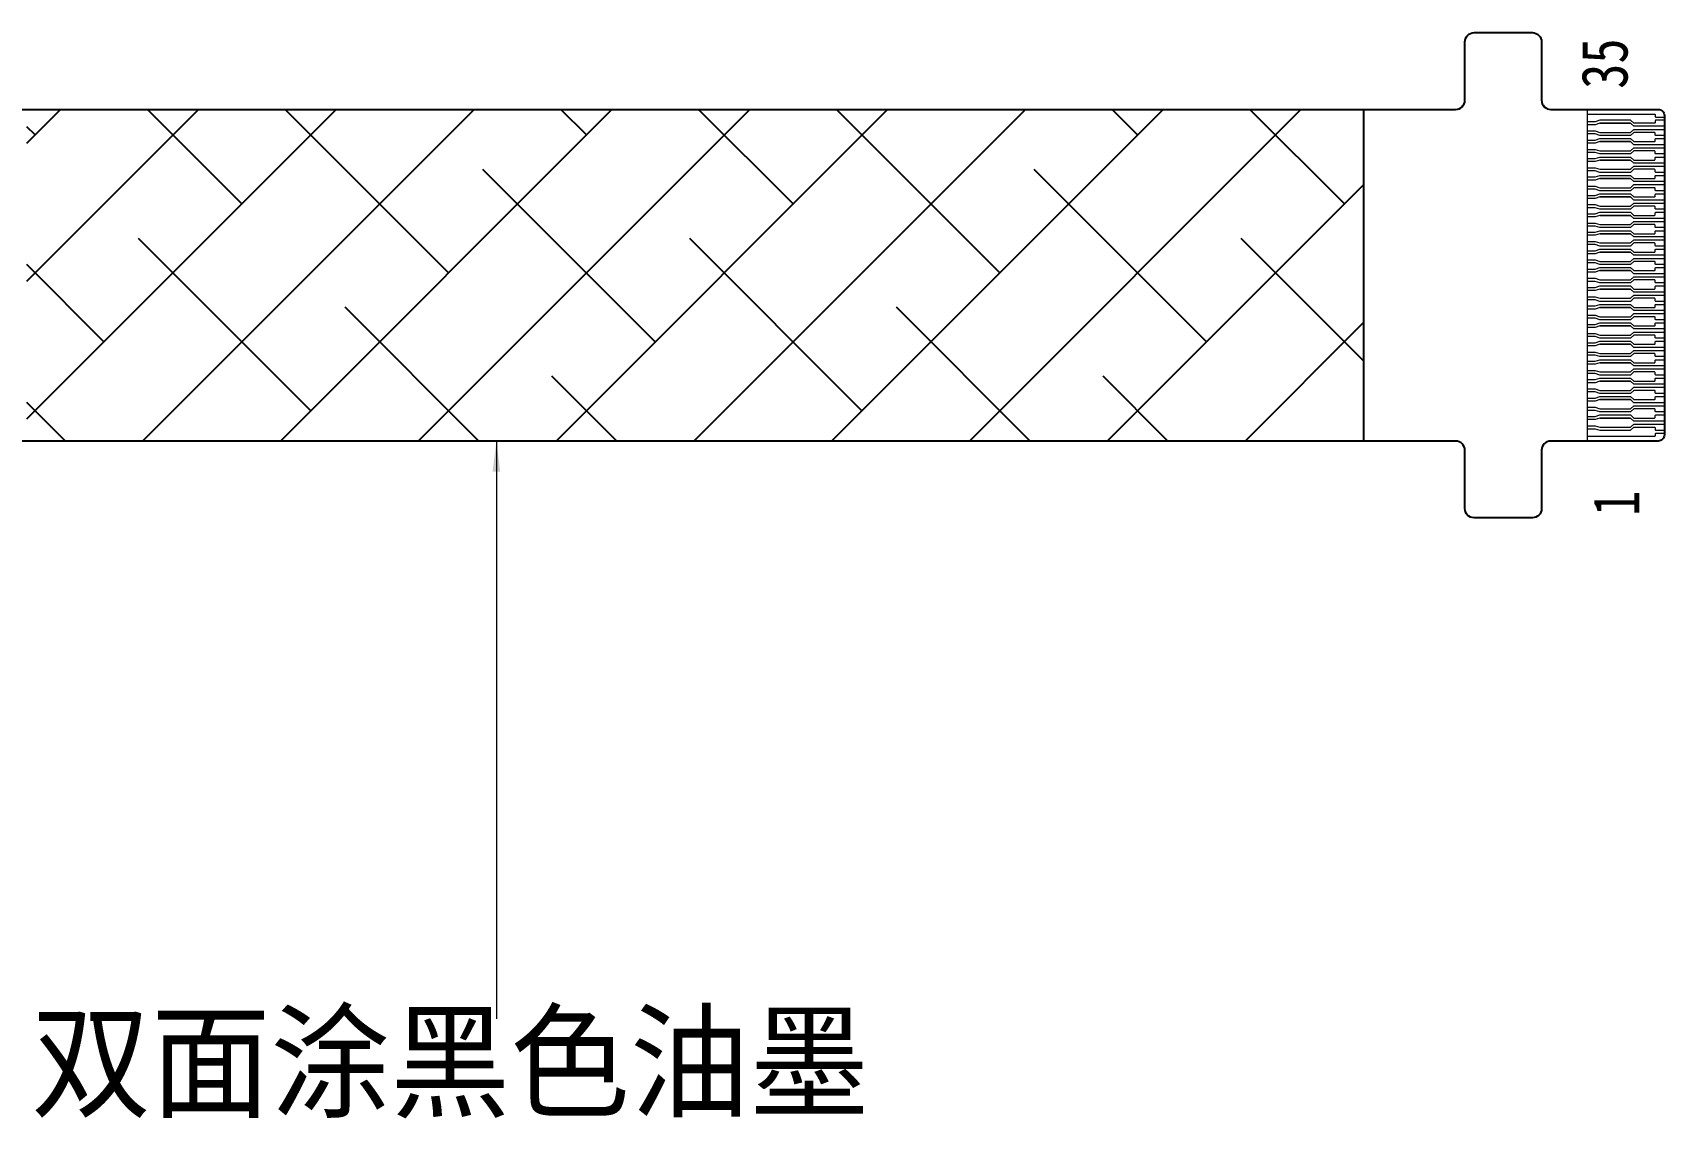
# Model space of a CAD drawing. Header units: millimetres. Extents: x 1909 to 2528, y -41 to 410.
# Drawn here: x 2038.8 to 2092, y 132.7 to 168 of the extents above; entities that cross this region are included whole.
import ezdxf

# ---------------------------------------------------------------- set-up
doc = ezdxf.new("R2010")
doc.units = ezdxf.units.MM
doc.linetypes.add('CENTER', pattern=[0.6, 0.375, -0.075, 0.075, -0.075])
doc.layers.add('center', color=1, linetype='CENTER', lineweight=9)
doc.layers.add('FPC', color=2, linetype='Continuous')
doc.styles.add('style3', font='', dxfattribs={"width": 0.8})
doc.styles.get('style3').set_extended_font_data('宋体')

# ---------------------------------------------------------------- blocks, each defined once
blk = doc.blocks.new('*X36')
at = {"layer": 'center', "linetype": 'Continuous'}
blk.add_hatch(color=0, dxfattribs=at).paths.add_polyline_path([(14799.547, -2658.877), (14799.672, -2659.877), (14799.422, -2659.877)], flags=0)
at = {"layer": 'center', "color": 0, "linetype": 'Continuous'}
blk.add_line((14799.547, -2658.877), (14799.547, -2677.688), dxfattribs=at)
at = {"layer": 'center', "color": 0, "linetype": 'ByBlock'}
blk.add_line((14799.547, -2677.688), (14799.547, -2677.688), dxfattribs=at)

msp = doc.modelspace()

# ---------------------------------------------------------------- hatches: boundary and pattern name
at = {"linetype": 'ByBlock'}
h = msp.add_hatch(dxfattribs=at)
h.set_pattern_fill('ANSI38', color=251, style=0)
h.set_pattern_definition([(45, (-1128.8747, -497.5856), (-2.245064, 2.245064), []), (135, (-1128.8747, -497.5856), (-6.735192, 2.245064), [7.9375, -4.7625])])
h.paths.add_polyline_path([(2082.1953, 154.7432), (2082.1953, 165.5433), (2038.6453, 165.5433), (2038.6453, 154.7432)])

# ---------------------------------------------------------------- linework, layer by layer
msp.add_lwpolyline([(2082.1953, 165.5433), (2082.1953, 154.7432)], dxfattribs=at)
at = {"layer": 'FPC'}
msp.add_lwpolyline([(2016.0953, 165.5433), (2085.1953, 165.5433, 0.4142136), (2085.4953, 165.8433), (2085.4953, 167.7433, -0.4142136), (2085.7953, 168.0433), (2087.6953, 168.0433, -0.4142136), (2087.9953, 167.7433), (2087.9953, 165.8433, 0.4142136), (2088.2953, 165.5433), (2091.7953, 165.5433, -0.4142136), (2091.9953, 165.3433), (2091.9953, 154.9432, -0.4142136), (2091.7953, 154.7432), (2088.2953, 154.7432, 0.4142136), (2087.9953, 154.4432), (2087.9953, 152.5432, -0.4142136), (2087.6953, 152.2432), (2085.7953, 152.2432, -0.4142136), (2085.4953, 152.5432), (2085.4953, 154.4432, 0.4142136), (2085.1953, 154.7432), (2003.5953, 154.7432, -0.4142136)], format="xyb", dxfattribs=at)
at = {"layer": 'FPC', "lineweight": 5}
for points in [[(2089.4953, 154.7432), (2089.4953, 165.5433)], [(2089.4953, 164.8432), (2089.7453, 164.8432), (2089.8953, 164.7932), (2090.8953, 164.7932), (2090.9953, 164.8932), (2091.9953, 164.8932), (2091.9953, 164.9932), (2090.9953, 164.9932), (2090.8953, 165.0932), (2089.8953, 165.0932), (2090.8953, 165.0932), (2089.8953, 165.0932), (2089.7453, 165.0432), (2089.4953, 165.0432)], [(2089.4953, 164.2432), (2089.7453, 164.2432), (2089.8953, 164.1932), (2090.8953, 164.1932), (2090.9953, 164.2932), (2091.9953, 164.2932), (2091.9953, 164.3932), (2090.9953, 164.3932), (2090.8953, 164.4932), (2089.8953, 164.4932), (2090.8953, 164.4932), (2089.8953, 164.4932), (2089.7453, 164.4432), (2089.4953, 164.4432)], [(2089.4953, 163.6432), (2089.7453, 163.6432), (2089.8953, 163.5932), (2090.8953, 163.5932), (2090.9953, 163.6932), (2091.9953, 163.6932), (2091.9953, 163.7932), (2090.9953, 163.7932), (2090.8953, 163.8932), (2089.8953, 163.8932), (2090.8953, 163.8932), (2089.8953, 163.8932), (2089.7453, 163.8432), (2089.4953, 163.8432)], [(2089.4953, 163.0432), (2089.7453, 163.0432), (2089.8953, 162.9932), (2090.8953, 162.9932), (2090.9953, 163.0932), (2091.9953, 163.0932), (2091.9953, 163.1932), (2090.9953, 163.1932), (2090.8953, 163.2932), (2089.8953, 163.2932), (2090.8953, 163.2932), (2089.8953, 163.2932), (2089.7453, 163.2432), (2089.4953, 163.2432)], [(2089.4953, 162.4432), (2089.7453, 162.4432), (2089.8953, 162.3932), (2090.8953, 162.3932), (2090.9953, 162.4932), (2091.9953, 162.4932), (2091.9953, 162.5932), (2090.9953, 162.5932), (2090.8953, 162.6932), (2089.8953, 162.6932), (2090.8953, 162.6932), (2089.8953, 162.6932), (2089.7453, 162.6432), (2089.4953, 162.6432)], [(2089.4953, 161.8432), (2089.7453, 161.8432), (2089.8953, 161.7932), (2090.8953, 161.7932), (2090.9953, 161.8932), (2091.9953, 161.8932), (2091.9953, 161.9932), (2090.9953, 161.9932), (2090.8953, 162.0932), (2089.8953, 162.0932), (2090.8953, 162.0932), (2089.8953, 162.0932), (2089.7453, 162.0432), (2089.4953, 162.0432)], [(2089.4953, 161.2432), (2089.7453, 161.2432), (2089.8953, 161.1932), (2090.8953, 161.1932), (2090.9953, 161.2932), (2091.9953, 161.2932), (2091.9953, 161.3932), (2090.9953, 161.3932), (2090.8953, 161.4932), (2089.8953, 161.4932), (2090.8953, 161.4932), (2089.8953, 161.4932), (2089.7453, 161.4432), (2089.4953, 161.4432)], [(2089.4953, 160.6432), (2089.7453, 160.6432), (2089.8953, 160.5932), (2090.8953, 160.5932), (2090.9953, 160.6932), (2091.9953, 160.6932), (2091.9953, 160.7932), (2090.9953, 160.7932), (2090.8953, 160.8932), (2089.8953, 160.8932), (2090.8953, 160.8932), (2089.8953, 160.8932), (2089.7453, 160.8432), (2089.4953, 160.8432)], [(2089.4953, 160.0432), (2089.7453, 160.0432), (2089.8953, 159.9932), (2090.8953, 159.9932), (2090.9953, 160.0932), (2091.9953, 160.0932), (2091.9953, 160.1932), (2090.9953, 160.1932), (2090.8953, 160.2932), (2089.8953, 160.2932), (2090.8953, 160.2932), (2089.8953, 160.2932), (2089.7453, 160.2432), (2089.4953, 160.2432)], [(2089.4953, 159.4432), (2089.7453, 159.4432), (2089.8953, 159.3932), (2090.8953, 159.3932), (2090.9953, 159.4932), (2091.9953, 159.4932), (2091.9953, 159.5932), (2090.9953, 159.5932), (2090.8953, 159.6932), (2089.8953, 159.6932), (2090.8953, 159.6932), (2089.8953, 159.6932), (2089.7453, 159.6432), (2089.4953, 159.6432)], [(2089.4953, 158.8432), (2089.7453, 158.8432), (2089.8953, 158.7932), (2090.8953, 158.7932), (2090.9953, 158.8932), (2091.9953, 158.8932), (2091.9953, 158.9932), (2090.9953, 158.9932), (2090.8953, 159.0932), (2089.8953, 159.0932), (2090.8953, 159.0932), (2089.8953, 159.0932), (2089.7453, 159.0432), (2089.4953, 159.0432)], [(2089.4953, 158.2432), (2089.7453, 158.2432), (2089.8953, 158.1932), (2090.8953, 158.1932), (2090.9953, 158.2932), (2091.9953, 158.2932), (2091.9953, 158.3932), (2090.9953, 158.3932), (2090.8953, 158.4932), (2089.8953, 158.4932), (2090.8953, 158.4932), (2089.8953, 158.4932), (2089.7453, 158.4432), (2089.4953, 158.4432)], [(2089.4953, 157.6432), (2089.7453, 157.6432), (2089.8953, 157.5932), (2090.8953, 157.5932), (2090.9953, 157.6932), (2091.9953, 157.6932), (2091.9953, 157.7932), (2090.9953, 157.7932), (2090.8953, 157.8932), (2089.8953, 157.8932), (2090.8953, 157.8932), (2089.8953, 157.8932), (2089.7453, 157.8432), (2089.4953, 157.8432)], [(2089.4953, 157.0432), (2089.7453, 157.0432), (2089.8953, 156.9932), (2090.8953, 156.9932), (2090.9953, 157.0932), (2091.9953, 157.0932), (2091.9953, 157.1932), (2090.9953, 157.1932), (2090.8953, 157.2932), (2089.8953, 157.2932), (2090.8953, 157.2932), (2089.8953, 157.2932), (2089.7453, 157.2432), (2089.4953, 157.2432)], [(2089.4953, 156.4432), (2089.7453, 156.4432), (2089.8953, 156.3932), (2090.8953, 156.3932), (2090.9953, 156.4932), (2091.9953, 156.4932), (2091.9953, 156.5932), (2090.9953, 156.5932), (2090.8953, 156.6932), (2089.8953, 156.6932), (2090.8953, 156.6932), (2089.8953, 156.6932), (2089.7453, 156.6432), (2089.4953, 156.6432)], [(2089.4953, 155.8432), (2089.7453, 155.8432), (2089.8953, 155.7932), (2090.8953, 155.7932), (2090.9953, 155.8932), (2091.9953, 155.8932), (2091.9953, 155.9932), (2090.9953, 155.9932), (2090.8953, 156.0932), (2089.8953, 156.0932), (2090.8953, 156.0932), (2089.8953, 156.0932), (2089.7453, 156.0432), (2089.4953, 156.0432)], [(2089.4953, 155.2432), (2089.7453, 155.2432), (2089.8953, 155.1932), (2090.8953, 155.1932), (2090.9953, 155.2932), (2091.9953, 155.2932), (2091.9953, 155.3932), (2090.9953, 155.3932), (2090.8953, 155.4932), (2089.8953, 155.4932), (2090.8953, 155.4932), (2089.8953, 155.4932), (2089.7453, 155.4432), (2089.4953, 155.4432)]]:
    msp.add_lwpolyline(points, dxfattribs=at)
for points in [[(2089.4953, 165.3932), (2090.9453, 165.3932), (2091.6703, 165.3932, -0.4142136), (2091.6953, 165.3682), (2091.6953, 165.3182, 0.4142136), (2091.7203, 165.2932), (2091.9953, 165.2932), (2091.9953, 165.1932), (2091.7203, 165.1932, 0.4142136), (2091.6953, 165.1682), (2091.6953, 165.1182, -0.4142136), (2091.6703, 165.0932), (2090.9953, 165.0932), (2090.8953, 165.1932), (2089.8953, 165.1932), (2089.7453, 165.1432), (2089.4953, 165.1432)], [(2089.4953, 164.5432), (2089.7453, 164.5432), (2089.8953, 164.5932), (2090.8953, 164.5932), (2090.9953, 164.4932), (2091.6703, 164.4932, 0.4142136), (2091.6953, 164.5182), (2091.6953, 164.5682, -0.4142136), (2091.7203, 164.5932), (2091.9953, 164.5932), (2091.9953, 164.6932), (2091.7203, 164.6932, -0.4142136), (2091.6953, 164.7182), (2091.6953, 164.7682, 0.4142136), (2091.6703, 164.7932), (2090.9953, 164.7932), (2090.8953, 164.6932), (2089.8953, 164.6932), (2089.7453, 164.7432), (2089.4953, 164.7432)], [(2089.4953, 163.9432), (2089.7453, 163.9432), (2089.8953, 163.9932), (2090.8953, 163.9932), (2090.9953, 163.8932), (2091.6703, 163.8932, 0.4142136), (2091.6953, 163.9182), (2091.6953, 163.9682, -0.4142136), (2091.7203, 163.9932), (2091.9953, 163.9932), (2091.9953, 164.0932), (2091.7203, 164.0932, -0.4142136), (2091.6953, 164.1182), (2091.6953, 164.1682, 0.4142136), (2091.6703, 164.1932), (2090.9953, 164.1932), (2090.8953, 164.0932), (2089.8953, 164.0932), (2089.7453, 164.1432), (2089.4953, 164.1432)], [(2089.4953, 163.3432), (2089.7453, 163.3432), (2089.8953, 163.3932), (2090.8953, 163.3932), (2090.9953, 163.2932), (2091.6703, 163.2932, 0.4142136), (2091.6953, 163.3182), (2091.6953, 163.3682, -0.4142136), (2091.7203, 163.3932), (2091.9953, 163.3932), (2091.9953, 163.4932), (2091.7203, 163.4932, -0.4142136), (2091.6953, 163.5182), (2091.6953, 163.5682, 0.4142136), (2091.6703, 163.5932), (2090.9953, 163.5932), (2090.8953, 163.4932), (2089.8953, 163.4932), (2089.7453, 163.5432), (2089.4953, 163.5432)], [(2089.4953, 162.7432), (2089.7453, 162.7432), (2089.8953, 162.7932), (2090.8953, 162.7932), (2090.9953, 162.6932), (2091.6703, 162.6932, 0.4142136), (2091.6953, 162.7182), (2091.6953, 162.7682, -0.4142136), (2091.7203, 162.7932), (2091.9953, 162.7932), (2091.9953, 162.8932), (2091.7203, 162.8932, -0.4142136), (2091.6953, 162.9182), (2091.6953, 162.9682, 0.4142136), (2091.6703, 162.9932), (2090.9953, 162.9932), (2090.8953, 162.8932), (2089.8953, 162.8932), (2089.7453, 162.9432), (2089.4953, 162.9432)], [(2089.4953, 162.1432), (2089.7453, 162.1432), (2089.8953, 162.1932), (2090.8953, 162.1932), (2090.9953, 162.0932), (2091.6703, 162.0932, 0.4142136), (2091.6953, 162.1182), (2091.6953, 162.1682, -0.4142136), (2091.7203, 162.1932), (2091.9953, 162.1932), (2091.9953, 162.2932), (2091.7203, 162.2932, -0.4142136), (2091.6953, 162.3182), (2091.6953, 162.3682, 0.4142136), (2091.6703, 162.3932), (2090.9953, 162.3932), (2090.8953, 162.2932), (2089.8953, 162.2932), (2089.7453, 162.3432), (2089.4953, 162.3432)], [(2089.4953, 161.5432), (2089.7453, 161.5432), (2089.8953, 161.5932), (2090.8953, 161.5932), (2090.9953, 161.4932), (2091.6703, 161.4932, 0.4142136), (2091.6953, 161.5182), (2091.6953, 161.5682, -0.4142136), (2091.7203, 161.5932), (2091.9953, 161.5932), (2091.9953, 161.6932), (2091.7203, 161.6932, -0.4142136), (2091.6953, 161.7182), (2091.6953, 161.7682, 0.4142136), (2091.6703, 161.7932), (2090.9953, 161.7932), (2090.8953, 161.6932), (2089.8953, 161.6932), (2089.7453, 161.7432), (2089.4953, 161.7432)], [(2089.4953, 160.9432), (2089.7453, 160.9432), (2089.8953, 160.9932), (2090.8953, 160.9932), (2090.9953, 160.8932), (2091.6703, 160.8932, 0.4142136), (2091.6953, 160.9182), (2091.6953, 160.9682, -0.4142136), (2091.7203, 160.9932), (2091.9953, 160.9932), (2091.9953, 161.0932), (2091.7203, 161.0932, -0.4142136), (2091.6953, 161.1182), (2091.6953, 161.1682, 0.4142136), (2091.6703, 161.1932), (2090.9953, 161.1932), (2090.8953, 161.0932), (2089.8953, 161.0932), (2089.7453, 161.1432), (2089.4953, 161.1432)], [(2089.4953, 160.3432), (2089.7453, 160.3432), (2089.8953, 160.3932), (2090.8953, 160.3932), (2090.9953, 160.2932), (2091.6703, 160.2932, 0.4142136), (2091.6953, 160.3182), (2091.6953, 160.3682, -0.4142136), (2091.7203, 160.3932), (2091.9953, 160.3932), (2091.9953, 160.4932), (2091.7203, 160.4932, -0.4142136), (2091.6953, 160.5182), (2091.6953, 160.5682, 0.4142136), (2091.6703, 160.5932), (2090.9953, 160.5932), (2090.8953, 160.4932), (2089.8953, 160.4932), (2089.7453, 160.5432), (2089.4953, 160.5432)], [(2089.4953, 159.7432), (2089.7453, 159.7432), (2089.8953, 159.7932), (2090.8953, 159.7932), (2090.9953, 159.6932), (2091.6703, 159.6932, 0.4142136), (2091.6953, 159.7182), (2091.6953, 159.7682, -0.4142136), (2091.7203, 159.7932), (2091.9953, 159.7932), (2091.9953, 159.8932), (2091.7203, 159.8932, -0.4142136), (2091.6953, 159.9182), (2091.6953, 159.9682, 0.4142136), (2091.6703, 159.9932), (2090.9953, 159.9932), (2090.8953, 159.8932), (2089.8953, 159.8932), (2089.7453, 159.9432), (2089.4953, 159.9432)], [(2089.4953, 159.1432), (2089.7453, 159.1432), (2089.8953, 159.1932), (2090.8953, 159.1932), (2090.9953, 159.0932), (2091.6703, 159.0932, 0.4142136), (2091.6953, 159.1182), (2091.6953, 159.1682, -0.4142136), (2091.7203, 159.1932), (2091.9953, 159.1932), (2091.9953, 159.2932), (2091.7203, 159.2932, -0.4142136), (2091.6953, 159.3182), (2091.6953, 159.3682, 0.4142136), (2091.6703, 159.3932), (2090.9953, 159.3932), (2090.8953, 159.2932), (2089.8953, 159.2932), (2089.7453, 159.3432), (2089.4953, 159.3432)], [(2089.4953, 158.5432), (2089.7453, 158.5432), (2089.8953, 158.5932), (2090.8953, 158.5932), (2090.9953, 158.4932), (2091.6703, 158.4932, 0.4142136), (2091.6953, 158.5182), (2091.6953, 158.5682, -0.4142136), (2091.7203, 158.5932), (2091.9953, 158.5932), (2091.9953, 158.6932), (2091.7203, 158.6932, -0.4142136), (2091.6953, 158.7182), (2091.6953, 158.7682, 0.4142136), (2091.6703, 158.7932), (2090.9953, 158.7932), (2090.8953, 158.6932), (2089.8953, 158.6932), (2089.7453, 158.7432), (2089.4953, 158.7432)], [(2089.4953, 157.9432), (2089.7453, 157.9432), (2089.8953, 157.9932), (2090.8953, 157.9932), (2090.9953, 157.8932), (2091.6703, 157.8932, 0.4142136), (2091.6953, 157.9182), (2091.6953, 157.9682, -0.4142136), (2091.7203, 157.9932), (2091.9953, 157.9932), (2091.9953, 158.0932), (2091.7203, 158.0932, -0.4142136), (2091.6953, 158.1182), (2091.6953, 158.1682, 0.4142136), (2091.6703, 158.1932), (2090.9953, 158.1932), (2090.8953, 158.0932), (2089.8953, 158.0932), (2089.7453, 158.1432), (2089.4953, 158.1432)], [(2089.4953, 157.3432), (2089.7453, 157.3432), (2089.8953, 157.3932), (2090.8953, 157.3932), (2090.9953, 157.2932), (2091.6703, 157.2932, 0.4142136), (2091.6953, 157.3182), (2091.6953, 157.3682, -0.4142136), (2091.7203, 157.3932), (2091.9953, 157.3932), (2091.9953, 157.4932), (2091.7203, 157.4932, -0.4142136), (2091.6953, 157.5182), (2091.6953, 157.5682, 0.4142136), (2091.6703, 157.5932), (2090.9953, 157.5932), (2090.8953, 157.4932), (2089.8953, 157.4932), (2089.7453, 157.5432), (2089.4953, 157.5432)], [(2089.4953, 156.7432), (2089.7453, 156.7432), (2089.8953, 156.7932), (2090.8953, 156.7932), (2090.9953, 156.6932), (2091.6703, 156.6932, 0.4142136), (2091.6953, 156.7182), (2091.6953, 156.7682, -0.4142136), (2091.7203, 156.7932), (2091.9953, 156.7932), (2091.9953, 156.8932), (2091.7203, 156.8932, -0.4142136), (2091.6953, 156.9182), (2091.6953, 156.9682, 0.4142136), (2091.6703, 156.9932), (2090.9953, 156.9932), (2090.8953, 156.8932), (2089.8953, 156.8932), (2089.7453, 156.9432), (2089.4953, 156.9432)], [(2089.4953, 156.1432), (2089.7453, 156.1432), (2089.8953, 156.1932), (2090.8953, 156.1932), (2090.9953, 156.0932), (2091.6703, 156.0932, 0.4142136), (2091.6953, 156.1182), (2091.6953, 156.1682, -0.4142136), (2091.7203, 156.1932), (2091.9953, 156.1932), (2091.9953, 156.2932), (2091.7203, 156.2932, -0.4142136), (2091.6953, 156.3182), (2091.6953, 156.3682, 0.4142136), (2091.6703, 156.3932), (2090.9953, 156.3932), (2090.8953, 156.2932), (2089.8953, 156.2932), (2089.7453, 156.3432), (2089.4953, 156.3432)], [(2089.4953, 155.5432), (2089.7453, 155.5432), (2089.8953, 155.5932), (2090.8953, 155.5932), (2090.9953, 155.4932), (2091.6703, 155.4932, 0.4142136), (2091.6953, 155.5182), (2091.6953, 155.5682, -0.4142136), (2091.7203, 155.5932), (2091.9953, 155.5932), (2091.9953, 155.6932), (2091.7203, 155.6932, -0.4142136), (2091.6953, 155.7182), (2091.6953, 155.7682, 0.4142136), (2091.6703, 155.7932), (2090.9953, 155.7932), (2090.8953, 155.6932), (2089.8953, 155.6932), (2089.7453, 155.7432), (2089.4953, 155.7432)], [(2089.4953, 155.1432), (2089.7453, 155.1432), (2089.8953, 155.0932), (2090.8953, 155.0932), (2090.9953, 155.1932), (2091.6703, 155.1932, -0.4142136), (2091.6953, 155.1682), (2091.6953, 155.1182, 0.4142136), (2091.7203, 155.0932), (2091.9953, 155.0932), (2091.9953, 154.9932), (2091.7203, 154.9932, 0.4142136), (2091.6953, 154.9682), (2091.6953, 154.9182, -0.4142136), (2091.6703, 154.8932), (2090.9453, 154.8932), (2089.4953, 154.8932)]]:
    msp.add_lwpolyline(points, format="xyb", dxfattribs=at)

# ---------------------------------------------------------------- block references
at = {"layer": 'center', "linetype": 'ByBlock', "xscale": -1}
msp.add_blockref('*X36', (16853.4914, 2813.6204), dxfattribs=at)

# ---------------------------------------------------------------- texts
at = {"layer": 'center', "linetype": 'ByBlock', "insert": (2038.7888, 136.0299), "char_height": 3, "width": 31.158301, "attachment_point": 1}
msp.add_mtext('双面涂黑色油墨', dxfattribs=at)
at = {"layer": 'FPC', "lineweight": 5, "width": 29.198048, "attachment_point": 9, "rotation": 90, "style": 'style3'}
for s, insert, char_height in [('\\pxt16.57;\\P\\pt16.57;35', (2090.821, 167.8561), 1.508131), ('\\pxt16.57;\\P\\pt16.57;1', (2091.1754, 153.1277), 1.50813)]:
    msp.add_mtext(s, dxfattribs=dict(at, insert=insert, char_height=char_height))

doc.saveas('drawing.dxf')
